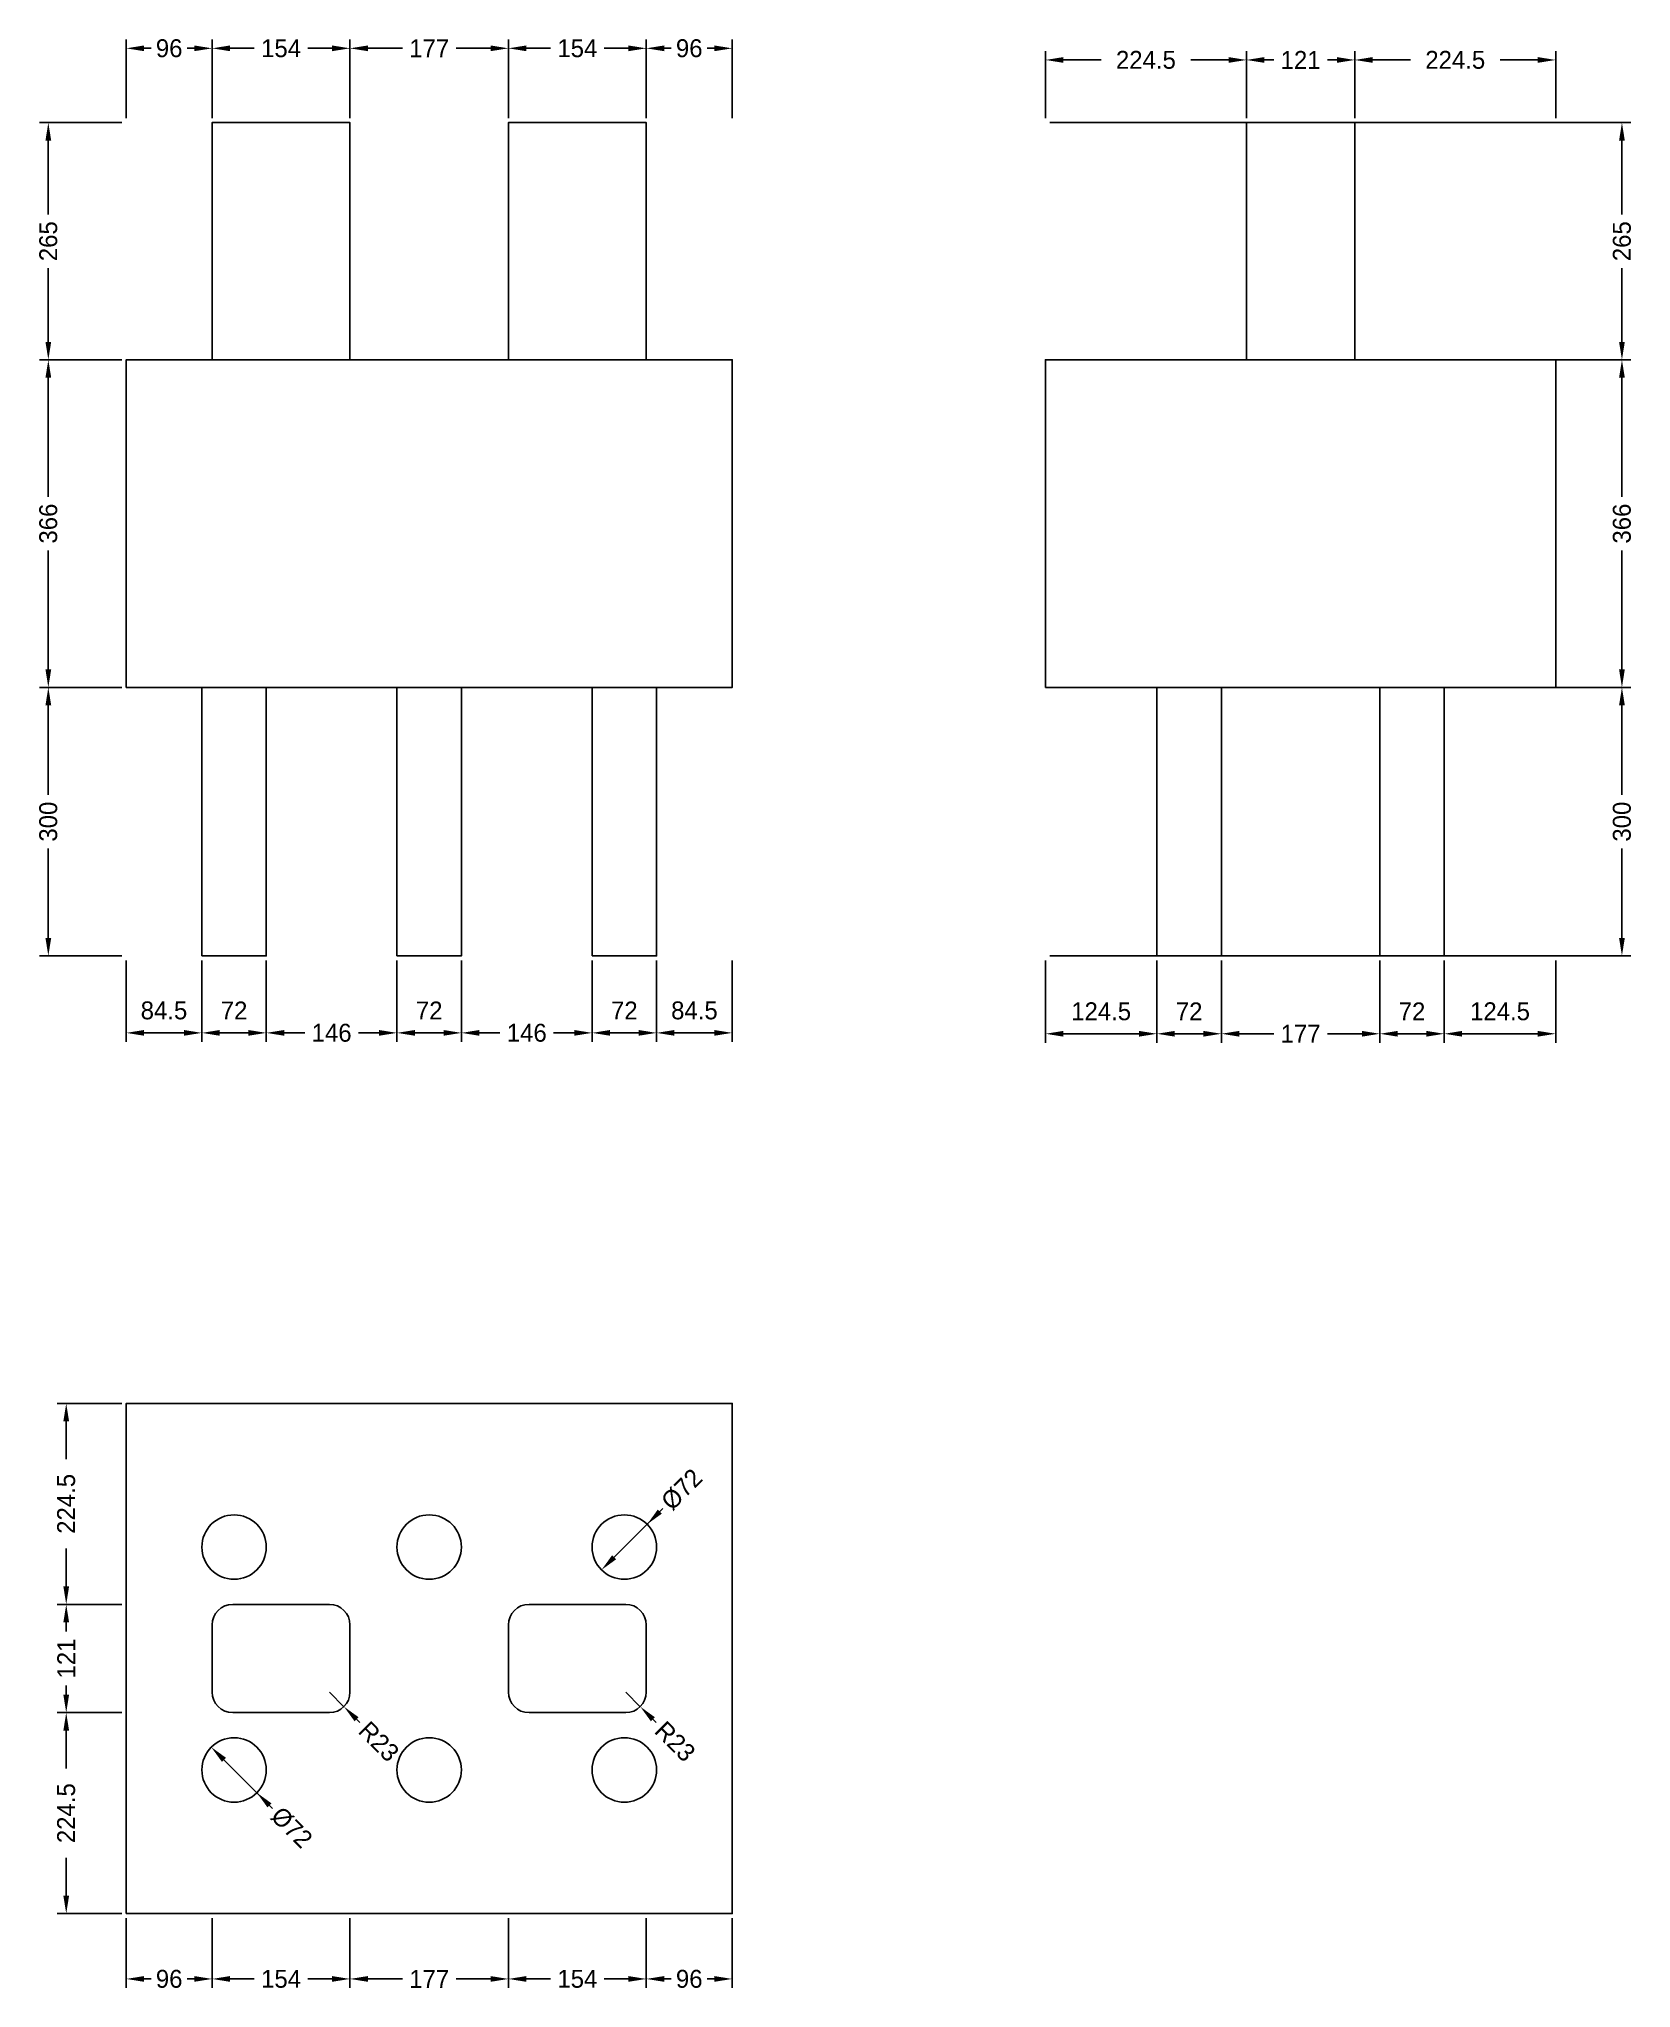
# Model space of a CAD drawing. Header units: metres. Extents: x -97 to 1681, y -83 to 2094.
import ezdxf

# ---------------------------------------------------------------- set-up
doc = ezdxf.new("R2010")
doc.units = ezdxf.units.M
for name, color, linetype in [('chengtai', 7, 'Continuous'), ('dunzhu', 7, 'Continuous'), ('zhuangji', 7, 'Continuous')]:
    doc.layers.add(name, color=color, linetype=linetype)

# ---------------------------------------------------------------- blocks, each defined once
blk = doc.blocks.new('_CLOSEDFILLED')
at = {"color": 0, "linetype": 'BYBLOCK'}
blk.add_solid([(-1, 0.16), (0, 0), (-1, -0.16)], dxfattribs=at)

msp = doc.modelspace()

# ---------------------------------------------------------------- linework, layer by layer
at = {"color": 7}
for p, q in [((0, 2006), (0, 2094)), ((96, 2006), (96, 2094)), ((96, 2006), (96, 2094)), ((250, 2006), (250, 2094)), ((250, 2006), (250, 2094)), ((427, 2006), (427, 2094)), ((427, 2006), (427, 2094)), ((581, 2006), (581, 2094)), ((581, 2006), (581, 2094)), ((677, 2006), (677, 2094)), ((20, 2084), (28, 2084)), ((68, 2084), (76, 2084)), ((116, 2084), (143, 2084)), ((203, 2084), (230, 2084)), ((270, 2084), (308.5, 2084)), ((368.5, 2084), (407, 2084)), ((447, 2084), (474, 2084)), ((534, 2084), (561, 2084)), ((601, 2084), (609, 2084)), ((649, 2084), (657, 2084)), ((1027, 2006), (1027, 2081)), ((1047, 2071), (1089.2, 2071)), ((1189.2, 2071), (1231.5, 2071)), ((1251.5, 2006), (1251.5, 2081)), ((1251.5, 2006), (1251.5, 2081)), ((1271.5, 2071), (1282, 2071)), ((1342, 2071), (1352.5, 2071)), ((1372.5, 2006), (1372.5, 2081)), ((1372.5, 2006), (1372.5, 2081)), ((1392.5, 2071), (1434.8, 2071)), ((1534.8, 2071), (1577, 2071)), ((1597, 2006), (1597, 2081)), ((-5, 2001), (-97, 2001)), ((1032, 2001), (1681, 2001)), ((-87, 1898.5), (-87, 1981)), ((1671, 1898.5), (1671, 1981)), ((-87, 1756), (-87, 1838.5)), ((1671, 1756), (1671, 1838.5)), ((-5, 1736), (-97, 1736)), ((-5, 1736), (-97, 1736)), ((1032, 1736), (1681, 1736)), ((1032, 1736), (1681, 1736)), ((-87, 1583), (-87, 1716)), ((1671, 1583), (1671, 1716)), ((-87, 1390), (-87, 1523)), ((1671, 1390), (1671, 1523)), ((-5, 1370), (-97, 1370)), ((-5, 1370), (-97, 1370)), ((1032, 1370), (1681, 1370)), ((1032, 1370), (1681, 1370)), ((-87, 1250), (-87, 1350)), ((1671, 1250), (1671, 1350)), ((-87, 1090), (-87, 1190)), ((1671, 1090), (1671, 1190)), ((-5, 1070), (-97, 1070)), ((1032, 1070), (1681, 1070)), ((0, 1065), (0, 974)), ((84.5, 1065), (84.5, 974)), ((84.5, 1065), (84.5, 974)), ((156.5, 1065), (156.5, 974)), ((156.5, 1065), (156.5, 974)), ((302.5, 1065), (302.5, 974)), ((302.5, 1065), (302.5, 974)), ((374.5, 1065), (374.5, 974)), ((374.5, 1065), (374.5, 974)), ((520.5, 1065), (520.5, 974)), ((520.5, 1065), (520.5, 974)), ((592.5, 1065), (592.5, 974)), ((592.5, 1065), (592.5, 974)), ((677, 1065), (677, 974)), ((1027, 1065), (1027, 973)), ((1151.5, 1065), (1151.5, 973)), ((1151.5, 1065), (1151.5, 973)), ((1223.5, 1065), (1223.5, 973)), ((1223.5, 1065), (1223.5, 973)), ((1400.5, 1065), (1400.5, 973)), ((1400.5, 1065), (1400.5, 973)), ((1472.5, 1065), (1472.5, 973)), ((1472.5, 1065), (1472.5, 973)), ((1597, 1065), (1597, 973)), ((20, 984), (64.5, 984)), ((104.5, 984), (136.5, 984)), ((176.5, 984), (199.5, 984)), ((259.5, 984), (282.5, 984)), ((322.5, 984), (354.5, 984)), ((394.5, 984), (417.5, 984)), ((477.5, 984), (500.5, 984)), ((540.5, 984), (572.5, 984)), ((612.5, 984), (657, 984)), ((1047, 983), (1131.5, 983)), ((1171.5, 983), (1203.5, 983)), ((1243.5, 983), (1282, 983)), ((1342, 983), (1380.5, 983)), ((1420.5, 983), (1452.5, 983)), ((1492.5, 983), (1577, 983)), ((-5, 570), (-77, 570)), ((-67, 507.8), (-67, 550)), ((596.1, 449.1), (545.2, 398.2)), ((599.6, 452.6), (596.1, 449.1)), ((-67, 365.5), (-67, 407.8)), ((-5, 345.5), (-77, 345.5)), ((-5, 345.5), (-77, 345.5)), ((-67, 315), (-67, 325.5)), ((-67, 244.5), (-67, 255)), ((227, 247.5), (243.3, 231.2)), ((558, 247.5), (574.3, 231.2)), ((-5, 224.5), (-77, 224.5)), ((-5, 224.5), (-77, 224.5)), ((-67, 162.2), (-67, 204.5)), ((260.9, 213.6), (257.4, 217.1)), ((591.9, 213.6), (588.4, 217.1)), ((160.1, 120.9), (109.2, 171.8)), ((163.6, 117.4), (160.1, 120.9)), ((-67, 20), (-67, 62.2)), ((-5, 0), (-77, 0)), ((0, -5), (0, -83)), ((96, -5), (96, -83)), ((96, -5), (96, -83)), ((250, -5), (250, -83)), ((250, -5), (250, -83)), ((427, -5), (427, -83)), ((427, -5), (427, -83)), ((581, -5), (581, -83)), ((581, -5), (581, -83)), ((677, -5), (677, -83)), ((20, -73), (28, -73)), ((68, -73), (76, -73)), ((116, -73), (143, -73)), ((203, -73), (230, -73)), ((270, -73), (308.5, -73)), ((368.5, -73), (407, -73)), ((447, -73), (474, -73)), ((534, -73), (561, -73)), ((601, -73), (609, -73)), ((649, -73), (657, -73))]:
    msp.add_line(p, q, dxfattribs=at)
at = {"layer": 'chengtai'}
for points in [[(0, 1370), (677, 1370), (677, 1736), (0, 1736), (0, 1370)], [(1027, 1370), (1597, 1370), (1597, 1736), (1027, 1736), (1027, 1370)], [(0, 0), (677, 0), (677, 570), (0, 570), (0, 0)]]:
    msp.add_lwpolyline(points, dxfattribs=at)
at = {"layer": 'Defpoints', "color": 7}
for p in [(0, 2084), (96, 2084), (250, 2084), (427, 2084), (581, 2084), (1027, 2071), (1251.5, 2071), (1372.5, 2071), (0, 2001), (0, 2001), (96, 2001), (96, 2001), (250, 2001), (250, 2001), (427, 2001), (427, 2001), (581, 2001), (581, 2001), (677, 2001), (1027, 2001), (1027, 2001), (1251.5, 2001), (1251.5, 2001), (1372.5, 2001), (1372.5, 2001), (1597, 2001), (-87, 1736), (0, 1736), (0, 1736), (1027, 1736), (1027, 1736), (1671, 1736), (-87, 1370), (0, 1370), (0, 1370), (1027, 1370), (1027, 1370), (1671, 1370), (-87, 1070), (0, 1070), (0, 1070), (84.5, 1070), (84.5, 1070), (156.5, 1070), (156.5, 1070), (302.5, 1070), (302.5, 1070), (374.5, 1070), (374.5, 1070), (520.5, 1070), (520.5, 1070), (592.5, 1070), (592.5, 1070), (677, 1070), (1027, 1070), (1027, 1070), (1151.5, 1070), (1151.5, 1070), (1223.5, 1070), (1223.5, 1070), (1400.5, 1070), (1400.5, 1070), (1472.5, 1070), (1472.5, 1070), (1597, 1070), (1671, 1070), (0, 984), (84.5, 984), (156.5, 984), (302.5, 984), (374.5, 984), (520.5, 984), (592.5, 984), (1027, 983), (1151.5, 983), (1223.5, 983), (1400.5, 983), (1472.5, 983), (0, 570), (582, 435), (556.5, 409.5), (-67, 345.5), (0, 345.5), (0, 345.5), (227, 247.5), (558, 247.5), (-67, 224.5), (0, 224.5), (0, 224.5), (243.3, 231.2), (574.3, 231.2), (120.5, 160.5), (146, 135), (-67, 0), (0, 0), (0, 0), (96, 0), (96, 0), (250, 0), (250, 0), (427, 0), (427, 0), (581, 0), (581, 0), (677, 0), (0, -73), (96, -73), (250, -73), (427, -73), (581, -73)]:
    msp.add_point(p, dxfattribs=at)
at = {"layer": 'dunzhu'}
for p, q in [((227, 345.5), (119, 345.5)), ((558, 345.5), (450, 345.5)), ((96, 322.5), (96, 247.5)), ((250, 247.5), (250, 322.5)), ((427, 322.5), (427, 247.5)), ((581, 247.5), (581, 322.5)), ((119, 224.5), (227, 224.5)), ((450, 224.5), (558, 224.5))]:
    msp.add_line(p, q, dxfattribs=at)
for points in [[(96, 1736), (250, 1736), (250, 2001), (96, 2001), (96, 1736)], [(427, 1736), (581, 1736), (581, 2001), (427, 2001), (427, 1736)], [(1251.5, 1736), (1372.5, 1736), (1372.5, 2001), (1251.5, 2001), (1251.5, 1736)]]:
    msp.add_lwpolyline(points, dxfattribs=at)
for centre, start, end in [((119, 322.5), 90, 180), ((227, 322.5), 0, 90), ((450, 322.5), 90, 180), ((558, 322.5), 0, 90), ((119, 247.5), 180, 270), ((227, 247.5), 270, 360), ((450, 247.5), 180, 270), ((558, 247.5), 270, 360)]:
    msp.add_arc(centre, 23, start, end, dxfattribs=at)
at = {"layer": 'zhuangji'}
for points in [[(84.5, 1070), (156.5, 1070), (156.5, 1370), (84.5, 1370), (84.5, 1070)], [(302.5, 1070), (374.5, 1070), (374.5, 1370), (302.5, 1370), (302.5, 1070)], [(520.5, 1070), (592.5, 1070), (592.5, 1370), (520.5, 1370), (520.5, 1070)], [(1151.5, 1070), (1223.5, 1070), (1223.5, 1370), (1151.5, 1370), (1151.5, 1070)], [(1400.5, 1070), (1472.5, 1070), (1472.5, 1370), (1400.5, 1370), (1400.5, 1070)]]:
    msp.add_lwpolyline(points, dxfattribs=at)
for centre in [(120.5, 409.5), (120.5, 409.5), (338.5, 409.5), (338.5, 409.5), (556.5, 409.5), (556.5, 409.5), (120.5, 160.5), (120.5, 160.5), (338.5, 160.5), (338.5, 160.5), (556.5, 160.5), (556.5, 160.5)]:
    msp.add_circle(centre, 36, dxfattribs=at)

# ---------------------------------------------------------------- block references
at = {"color": 7, "xscale": 20, "yscale": 20}
for p, rotation in [((0, 2084), 180), ((96, 2084), 180), ((250, 2084), 180), ((427, 2084), 180), ((581, 2084), 180), ((1027, 2071), 180), ((1251.5, 2071), 180), ((1372.5, 2071), 180), ((-87, 2001), 90), ((1671, 2001), 90), ((-87, 1736), 270), ((1671, 1736), 270), ((-87, 1736), 90), ((1671, 1736), 90), ((-87, 1370), 270), ((1671, 1370), 270), ((-87, 1370), 90), ((1671, 1370), 90), ((-87, 1070), 270), ((1671, 1070), 270), ((0, 984), 180), ((84.5, 984), 180), ((156.5, 984), 180), ((302.5, 984), 180), ((374.5, 984), 180), ((520.5, 984), 180), ((592.5, 984), 180), ((1027, 983), 180), ((1151.5, 983), 180), ((1223.5, 983), 180), ((1400.5, 983), 180), ((1472.5, 983), 180), ((-67, 570), 90), ((582, 435), 225), ((531, 384), 225), ((-67, 345.5), 270), ((-67, 345.5), 90), ((-67, 224.5), 270), ((-67, 224.5), 90), ((243.3, 231.2), 134.99999999999994), ((574.3, 231.2), 135), ((95, 186), 135), ((146, 135), 135), ((-67, 0), 270), ((0, -73), 180), ((96, -73), 180), ((250, -73), 180), ((427, -73), 180), ((581, -73), 180)]:
    msp.add_blockref('_CLOSEDFILLED', p, dxfattribs=dict(at, rotation=rotation))
for p in [(96, 2084), (250, 2084), (427, 2084), (581, 2084), (677, 2084), (1251.5, 2071), (1372.5, 2071), (1597, 2071), (84.5, 984), (156.5, 984), (302.5, 984), (374.5, 984), (520.5, 984), (592.5, 984), (677, 984), (1151.5, 983), (1223.5, 983), (1400.5, 983), (1472.5, 983), (1597, 983), (96, -73), (250, -73), (427, -73), (581, -73), (677, -73)]:
    msp.add_blockref('_CLOSEDFILLED', p, dxfattribs=at)

# ---------------------------------------------------------------- texts
at = {"color": 7, "char_height": 20, "attachment_point": 5}
for s, insert in [('96', (48, 2084)), ('154', (173, 2084)), ('177', (338.5, 2084)), ('154', (504, 2084)), ('96', (629, 2084)), ('224.5', (1139.2, 2071)), ('121', (1312, 2071)), ('224.5', (1484.8, 2071)), ('84.5', (42.2, 1009)), ('72', (120.5, 1009)), ('72', (338.5, 1009)), ('72', (556.5, 1009)), ('84.5', (634.8, 1009)), ('124.5', (1089.2, 1008)), ('72', (1187.5, 1008)), ('72', (1436.5, 1008)), ('124.5', (1534.8, 1008)), ('146', (229.5, 984)), ('146', (447.5, 984)), ('177', (1312, 983)), ('96', (48, -73)), ('154', (173, -73)), ('177', (338.5, -73)), ('154', (504, -73)), ('96', (629, -73))]:
    msp.add_mtext(s, dxfattribs=dict(at, insert=insert))
for s, insert, rotation in [('265', (-87, 1868.5), 90), ('265', (1671, 1868.5), 90), ('366', (-87, 1553), 90), ('366', (1671, 1553), 90), ('300', (-87, 1220), 90), ('300', (1671, 1220), 90), ('224.5', (-67, 457.8), 90), ('%%c72', (620.8, 473.8), 45), ('121', (-67, 285), 90), ('R23', (282.2, 192.3), 315), ('R23', (613.2, 192.3), 315), ('224.5', (-67, 112.2), 90), ('%%c72', (184.8, 96.2), 315)]:
    msp.add_mtext(s, dxfattribs=dict(at, insert=insert, rotation=rotation))

doc.saveas('drawing.dxf')
